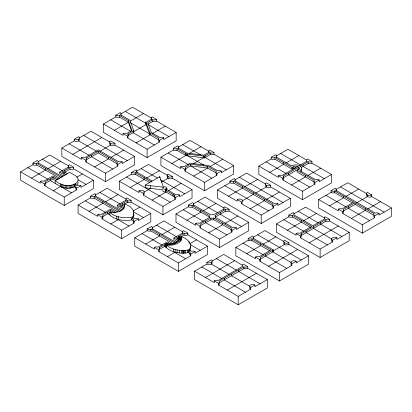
<?xml version="1.0" encoding="UTF-8"?>
<svg xmlns="http://www.w3.org/2000/svg" width="412" height="412" viewBox="0 0 412 412"><rect width="100%" height="100%" fill="white"/><g stroke="black" fill="none" stroke-linecap="round" stroke-linejoin="round"><path stroke-width="0.62" d="M133.637 217.454L133.787 215.115M190.329 250.182L190.21 246.68M179.962 242.117L180.25 240.902L179.859 236.297L178.926 236.215L179.086 239.429M133.117 220.672L131.732 219.884L131.732 218.206L132.613 218.046L132.613 217.036C134.806 214.055 133.761 209.821 131.031 207.56A18.504 10.686 0 0 0 124.434 203.919L124.434 206.603L122.287 205.367L120.628 206.324M132.613 218.046L132.896 217.536L134.709 218.602A3.085 1.782 0 0 1 138.432 218.885L138.432 220.564L150.792 213.426L150.792 221.821L121.705 238.615L78.079 213.426L78.079 205.032L90.439 197.894A3.085 1.782 0 0 0 94.163 198.177L117.858 211.876M168.668 244.064L167.195 243.214L159.253 247.782A3.085 1.782 0 0 1 158.759 249.93L158.759 251.614L178.396 262.944L190.756 255.811L190.756 254.132A3.085 1.782 0 0 1 190.267 251.979L188.418 250.934L189.299 250.774L189.299 249.765C191.492 246.783 190.447 242.55 187.718 240.289A18.504 10.686 0 0 0 181.12 236.648L181.435 240.505M189.299 250.774L189.582 249.255M166.757 188.444L166.757 189.453L165.598 190.123L174.832 195.437A3.085 1.782 0 0 0 175.321 197.585L175.321 199.264L162.961 206.402L143.33 195.067L143.33 193.388A3.085 1.782 0 0 0 143.33 190.869A3.085 1.782 0 0 0 138.962 190.869L138.962 192.548L119.331 181.213L119.331 189.608L162.961 214.796L192.043 198.007L192.043 189.608L172.412 178.272A3.085 1.782 0 0 1 168.353 178.427A3.085 1.782 0 0 1 167.56 176.125M75.674 183.489L75.674 184.499L74.515 185.173L76.102 186.07A3.085 1.782 0 0 0 76.591 188.217L76.591 189.896L64.226 197.034L44.594 185.699L44.594 184.02A3.085 1.782 0 0 0 45.088 181.867L53.03 177.304L57.361 179.802M66.378 174.595L62.047 172.098L69.958 167.509A3.085 1.782 0 0 0 73.681 167.226L73.681 168.905L93.313 180.24L93.313 188.639L64.226 205.428L20.6 180.24L20.6 171.845L32.96 164.707A3.085 1.782 0 0 0 36.683 164.991L59.647 178.267M176.171 132.407L156.539 121.071L156.539 119.392A3.085 1.782 0 0 1 152.811 119.676L147.666 122.663L151.302 132.489L160.083 137.577A3.085 1.782 0 0 1 163.806 137.86L163.806 139.539L176.171 132.407L176.171 140.801L147.084 157.595L103.458 132.407L103.458 124.007L115.818 116.869A3.085 1.782 0 0 0 119.542 117.152L128.323 122.246L131.531 130.913M73.681 168.905A3.085 1.782 0 0 1 69.958 169.188L63.154 173.138M147.666 124.342L152.811 121.355A3.085 1.782 0 0 0 156.539 121.071M124.439 208.117L119.526 205.279L127.437 200.696A3.085 1.782 0 0 0 131.16 200.412L131.16 202.091L150.792 213.426M173.298 150.056L173.298 148.377A3.085 1.782 0 0 0 177.021 148.66L186.147 153.949L204.512 156.215L210.29 152.857A3.085 1.782 0 0 0 214.013 152.574L214.013 154.253L233.65 165.588L233.65 173.988L204.563 190.777L160.932 165.588L160.932 157.193L173.298 150.056A3.085 1.782 0 0 0 177.021 150.339L186.147 155.628L204.512 157.894L210.29 154.536A3.085 1.782 0 0 0 214.013 154.253M131.16 202.091A3.085 1.782 0 0 1 127.437 202.374L122.287 205.367L122.287 203.688M179.153 239.707L176.212 238.007L184.123 233.424A3.085 1.782 0 0 0 187.846 233.141L187.846 234.819L207.478 246.155L207.478 254.549L178.396 271.343L134.765 246.155L134.765 237.76L147.125 230.622A3.085 1.782 0 0 0 150.849 230.905L172.798 243.595M248.704 222.32L236.339 229.458L236.339 227.774A3.085 1.782 0 0 0 232.615 227.496L215.172 217.16A3.085 1.782 0 0 0 215.219 215.795L215.013 215.574L225.343 209.59A3.085 1.782 0 0 0 229.072 209.306L229.072 210.985L248.704 222.32L248.704 230.715L219.617 247.509L175.991 222.32L175.991 213.921L188.351 206.788A3.085 1.782 0 0 0 192.074 207.071L209.677 217.253M300.425 166.263L308.202 161.751A3.085 1.782 0 0 0 311.925 161.468L311.925 163.147L331.557 174.482L331.557 182.877L302.475 199.671L258.844 174.482L258.844 166.088L271.204 158.95A3.085 1.782 0 0 0 274.928 159.233L292.103 169.167L293.267 168.493A3.559 2.055 0 0 1 295.785 167.895M180.003 237.497L184.123 235.103A3.085 1.782 0 0 0 187.846 234.819M229.072 210.985A3.085 1.782 0 0 1 225.343 211.268L215.528 216.954M311.925 163.147A3.085 1.782 0 0 1 308.202 163.43L301.476 167.334M267.29 279.594L254.93 286.731L254.93 285.053A3.085 1.782 0 0 0 250.568 285.053A3.085 1.782 0 0 0 250.568 287.571L250.568 289.25L238.203 296.388L218.571 285.053L218.571 283.374A3.085 1.782 0 0 0 219.06 281.226L243.935 266.863A3.085 1.782 0 0 0 247.658 266.579L247.658 268.258L267.29 279.594L267.29 287.993L238.203 304.782L194.577 279.594L194.577 271.199L206.937 264.061A3.085 1.782 0 0 0 210.661 264.344A3.085 1.782 0 0 0 212.098 262.341M349.201 232.306L336.841 239.439L336.841 237.76A3.085 1.782 0 0 0 332.479 237.76A3.085 1.782 0 0 0 332.479 240.278L332.479 241.957L320.119 249.095L300.487 237.76L300.487 236.081A3.085 1.782 0 0 0 300.976 233.934L325.846 219.575A3.085 1.782 0 0 0 329.569 219.292L329.569 220.971L349.201 232.306L349.201 240.701L320.119 257.495L276.488 232.306L276.488 223.907L288.853 216.769A3.085 1.782 0 0 0 292.577 217.052L310.596 227.481M247.658 268.258A3.085 1.782 0 0 1 243.935 268.542L219.581 282.606M329.569 220.971A3.085 1.782 0 0 1 325.846 221.254L301.491 235.314M32.96 164.707L32.96 163.028L37.322 160.51A3.085 1.782 0 0 1 37.816 162.658L62.449 176.861M109.772 143.371A3.085 1.782 0 0 0 111.209 145.374A3.085 1.782 0 0 0 114.933 145.091L134.564 156.426L134.564 164.821L105.482 181.615L61.852 156.426L61.852 148.026L74.217 140.889L74.217 139.21L78.579 136.691A3.085 1.782 0 0 1 78.579 139.21L78.579 140.889L96.542 151.261M115.818 116.869L115.818 115.19L120.18 112.672A3.085 1.782 0 0 1 120.67 114.824L129.832 120.093L133.756 130.697L133.756 132.376L128.462 135.414M38.342 161.602L49.687 155.051L68.773 166.072M79.089 138.077L90.939 131.237L110.025 142.253M120.69 114.057L132.54 107.218L151.631 118.234M31.508 178.144L45.469 170.084L45.469 168.4L36.683 163.312A3.085 1.782 0 0 1 32.96 163.028M47.746 168.766L60.595 161.35M72.759 154.325L101.846 137.531M114.361 130.305L128.323 122.246L128.323 120.567L119.542 115.473A3.085 1.782 0 0 1 115.818 115.19M130.043 121.252L143.448 113.511M63.561 175.991L59.719 173.776L59.719 172.098L68.83 166.86A3.085 1.782 0 0 1 69.319 164.707L73.681 167.226M133.756 130.697L127.941 134.034A3.085 1.782 0 0 1 127.452 136.181L127.452 137.86L147.084 149.196L159.444 142.058A3.085 1.782 0 0 1 158.955 139.91L149.793 134.642L145.869 124.038L145.869 122.359L151.683 119.022A3.085 1.782 0 0 1 152.172 116.869L156.539 119.392M91.521 155.082L98.21 151.219L117.353 162.251A3.085 1.782 0 0 0 117.842 164.398L117.842 166.077L105.482 173.215L85.85 161.88L85.85 160.201A3.085 1.782 0 0 0 86.34 158.053L91.521 155.082L91.521 156.761L112.754 169.018M99.905 151.245L110.57 145.091L110.57 143.407A3.085 1.782 0 0 1 110.57 140.889L114.933 143.407L114.933 145.091M55.738 180.544L53.03 178.983L45.088 183.546A3.085 1.782 0 0 1 44.594 185.699M117.842 166.077A3.085 1.782 0 0 1 117.353 163.93L98.21 152.898L86.855 159.434M55.141 180.703L69.68 172.309L75.133 175.455A10.285 5.938 0 0 1 76.158 183.165C69.726 187.692 60.863 185.307 55.141 180.703L55.141 183.392M53.323 190.735L60.595 186.538C64.833 188.778 70.174 188.851 74.515 186.852L76.102 187.748A3.085 1.782 0 0 0 76.591 189.896M76.694 177.242L82.405 173.941M94.575 166.917L108.536 158.857L108.536 157.178M110.813 157.544L123.662 150.128M136.176 142.897L150.138 134.837L150.138 133.158L145.869 122.359M152.414 133.524L165.263 126.108M76.591 188.217L80.953 185.699L80.953 187.378L93.313 180.24M117.842 164.398L122.204 161.88L122.204 163.559L134.564 156.426M159.444 142.058L159.444 140.379L163.806 137.86M90.439 197.894L90.439 196.215L94.801 193.697A3.085 1.782 0 0 1 95.29 195.844L121.231 210.8M119.331 181.213L131.691 174.075L131.691 172.396L136.058 169.878A3.085 1.782 0 0 1 136.547 172.025L151.977 180.914M173.298 148.377L177.66 145.858A3.085 1.782 0 0 1 178.149 148.006L186.966 153.079L203.981 155.18L209.162 152.208A3.085 1.782 0 0 1 209.651 150.056L214.013 152.574M95.311 195.082L107.166 188.238L126.252 199.259M136.563 171.263L148.418 164.419L167.504 175.44M178.169 147.244L190.02 140.399L209.105 151.42M88.987 211.325L102.949 203.265L102.949 201.586L94.163 196.498A3.085 1.782 0 0 1 90.439 196.215M105.225 201.952L118.069 194.536M130.238 187.512L144.2 179.447L149.71 182.629M146.476 178.133L159.326 170.717M171.84 163.492L185.802 155.432L185.802 153.748M189.196 153.47L200.927 146.698M145.225 185.081L159.768 176.681L163.404 187.177L145.225 185.081L145.225 187.764L162.792 189.793M122.21 209.852L117.199 206.963L117.199 205.279L126.309 200.041A3.085 1.782 0 0 1 126.798 197.894L131.16 200.412M131.732 218.206L133.576 219.251A3.085 1.782 0 0 0 134.07 221.404L134.07 223.083L121.705 230.22L102.073 218.885L102.073 217.206A3.085 1.782 0 0 0 102.562 215.054L110.509 210.486L114.33 212.695M143.834 192.255L150.545 188.382L150.545 185.694M161.365 182.135L168.05 178.272L168.05 176.594A3.085 1.782 0 0 1 168.05 174.075L172.412 176.594L172.412 178.272M193.115 163.801L203.554 157.775L203.554 156.097M111.6 212.798L110.509 212.165L102.562 216.733M110.802 223.922L118.471 219.493L118.471 216.805M133.133 211.026L139.884 207.128M152.054 200.103L166.015 192.043L166.015 190.365M168.292 190.73L181.136 183.309M193.655 176.084L207.617 168.024L215.883 172.777M209.893 166.711L222.743 159.295M134.07 221.404L138.432 218.885M175.321 197.585L179.683 195.067L179.683 196.745L192.043 189.608M216.923 173.565A3.085 1.782 0 0 1 216.434 171.418L207.617 166.345L190.602 164.244L185.421 167.215A3.085 1.782 0 0 1 184.931 169.368L184.931 171.047L204.563 182.382L216.923 175.244L216.923 173.565L221.285 171.047L221.285 172.726L233.65 165.588M188.351 206.788L188.351 205.109L192.713 202.586A3.085 1.782 0 0 1 193.202 204.738L210.846 214.904L211.227 214.781A3.085 1.782 0 0 1 213.586 214.812L224.216 208.935A3.085 1.782 0 0 1 224.705 206.788L229.072 209.306M229.953 182.768L229.953 181.089L234.315 178.571A3.085 1.782 0 0 1 234.804 180.719L274.263 203.477L274.825 203.322A3.085 1.782 0 0 1 277.42 203.518L277.925 203.77L277.925 205.449L290.306 198.301L290.306 206.695L261.218 223.489L217.593 198.301L217.593 189.901L229.953 182.768A3.085 1.782 0 0 0 233.676 183.052L273.104 205.83M271.204 158.95L271.204 157.271L275.571 154.752A3.085 1.782 0 0 1 276.061 156.9L291.65 165.882A5.845 3.378 0 0 1 298.705 165.346L300.848 166.582A5.845 3.378 0 0 1 299.921 170.656L315.474 179.658A3.085 1.782 0 0 1 319.197 179.941L319.197 181.62L331.557 174.482M147.125 230.622L147.125 228.943L151.492 226.425A3.085 1.782 0 0 1 151.982 228.572L176.156 242.508M193.223 203.976L205.073 197.132L224.164 208.153M234.825 179.956L246.675 173.112L265.766 184.133M276.076 156.138L287.931 149.293L306.471 160M151.997 227.81L163.852 220.966L182.938 231.987M186.893 220.219L200.855 212.159L200.855 210.481L192.074 205.392A3.085 1.782 0 0 1 188.351 205.109M203.137 210.846L215.981 203.43M228.5 196.2L242.462 188.14L242.462 186.461L233.676 181.373A3.085 1.782 0 0 1 229.953 181.089M244.738 186.827L257.582 179.411M269.752 172.386L283.714 164.321L283.714 162.642L274.928 157.554A3.085 1.782 0 0 1 271.204 157.271M285.99 163.008L298.839 155.592M145.673 244.053L159.635 235.994L159.635 234.315L150.849 229.227A3.085 1.782 0 0 1 147.125 228.943M161.911 234.68L174.76 227.264M283.714 162.642L292.103 167.488L293.267 166.814A3.559 2.055 0 0 1 297.562 166.489L298.865 167.241A3.559 2.055 0 0 1 298.303 169.723L297.14 170.393L297.14 172.072L314.346 181.991M177.098 241.545L173.885 239.691L173.885 238.007L182.995 232.77A3.085 1.782 0 0 1 183.484 230.622L187.846 233.141M297.644 166.525L282.199 175.46A3.085 1.782 0 0 0 278.476 175.744L278.476 177.423L258.844 166.088M299.261 165.588L307.074 161.097A3.085 1.782 0 0 1 307.563 158.95L311.925 161.468M205.655 220.976L211.104 218.072A3.085 1.782 0 0 0 213.468 218.102L213.849 217.979L231.487 228.145A3.085 1.782 0 0 0 231.977 230.298L231.977 231.977L219.617 239.109L199.985 227.774L199.985 226.095A3.085 1.782 0 0 0 200.474 223.948L205.655 220.976L205.655 222.655L226.888 234.912M297.14 170.393L314.346 180.307A3.085 1.782 0 0 0 314.835 182.459L314.835 184.138L302.475 191.276L282.838 179.941L282.838 178.262A3.085 1.782 0 0 0 283.332 176.109L298.808 167.195L298.865 168.92A3.559 2.055 0 0 1 299.22 169.414M242.096 200.943L253.365 194.438L253.365 192.759M255.646 193.12L266.312 186.966L266.312 185.287A3.085 1.782 0 0 1 266.312 182.768L270.674 185.287L270.674 186.966L290.306 198.301M231.977 231.977A3.085 1.782 0 0 1 231.487 229.824L213.849 219.658L213.468 219.781A3.085 1.782 0 0 1 211.104 219.75L200.994 225.328M298.808 168.874L283.847 177.495M166.093 245.531L159.768 249.162M177.32 239.053L178.978 238.095L178.978 236.416M208.709 232.816L222.671 224.756L222.671 223.072M224.947 223.438L237.796 216.022M250.311 208.796L264.272 200.737L264.272 199.058M266.554 199.418L279.398 192.002M291.567 184.978L305.529 176.918L305.529 175.239M307.805 175.6L320.649 168.184M167.488 256.65L175.157 252.221L175.157 249.533M189.819 243.755L196.57 239.856M190.756 254.132L195.118 251.614L195.118 253.292L207.478 246.155M231.977 230.298L236.339 227.774M217.593 189.901L237.224 201.236L237.224 199.557A3.085 1.782 0 0 1 241.587 199.557A3.085 1.782 0 0 1 241.587 202.076L241.587 203.76L261.218 215.09L273.583 207.957L273.583 206.278L277.925 203.77M314.835 182.459L319.197 179.941M206.937 264.061L206.937 262.382L211.299 259.864A3.085 1.782 0 0 1 211.299 262.382L211.299 264.061L229.268 274.433M283.75 242.725A3.085 1.782 0 0 0 285.186 244.728A3.085 1.782 0 0 0 288.91 244.445L308.542 255.78L308.542 264.174L279.46 280.969L235.829 255.78L235.829 247.38L248.194 240.248L248.194 238.569L252.556 236.045A3.085 1.782 0 0 1 253.045 238.198L273.352 249.899L273.352 251.583L260.832 258.788M288.853 216.769L288.853 215.09L293.215 212.571A3.085 1.782 0 0 1 293.704 214.724L312.847 225.755L324.718 218.921A3.085 1.782 0 0 1 325.207 216.769L329.569 219.292M331.047 192.409L331.047 190.73L335.409 188.212A3.085 1.782 0 0 1 335.898 190.359L375.317 213.117A3.085 1.782 0 0 1 379.04 213.401L379.04 215.079L391.4 207.942L391.4 216.336L362.313 233.13L318.687 207.942L318.687 199.547L331.047 192.409A3.085 1.782 0 0 0 334.771 192.692L352.25 202.802M211.809 261.249L223.665 254.405L242.205 265.112M253.066 237.43L264.916 230.591L284.002 241.612M293.72 213.957L305.575 207.118L324.661 218.133M335.919 189.597L347.774 182.753L366.86 193.774M205.485 277.497L234.567 260.703M246.737 253.679L260.698 245.619L269.391 250.64M262.974 244.306L275.824 236.885M287.396 230.205L301.357 222.145L301.357 220.466L292.577 215.373A3.085 1.782 0 0 1 288.853 215.09M303.634 220.827L316.483 213.411M329.595 205.84L343.557 197.781L343.557 196.102L334.771 191.013A3.085 1.782 0 0 1 331.047 190.73M345.833 196.467L358.677 189.051M308.542 255.78L296.182 262.913L296.182 261.234A3.085 1.782 0 0 0 291.82 261.234A3.085 1.782 0 0 0 291.82 263.757L291.82 265.436L279.46 272.569L259.828 261.234L259.828 259.555A3.085 1.782 0 0 0 260.317 257.407L273.352 249.899M348.351 206.597L355.041 202.735L374.184 213.766A3.085 1.782 0 0 0 374.678 215.919L374.678 217.598L362.313 224.736L342.681 213.401L342.681 211.722A3.085 1.782 0 0 0 343.17 209.569L348.351 206.597L348.351 208.276L369.585 220.538M272.77 251.243L284.548 244.445L284.548 242.766A3.085 1.782 0 0 1 284.548 240.248L288.91 242.766L288.91 244.445M356.741 202.766L367.406 196.606L367.406 194.928A3.085 1.782 0 0 1 367.406 192.409L371.768 194.928L371.768 196.606L391.4 207.942M373.632 215.131L355.041 204.414L343.17 211.248M227.3 290.089L256.382 273.3M268.552 266.276L297.639 249.481M309.211 242.797L338.298 226.008M351.405 218.437L365.367 210.377L365.367 208.699M367.648 209.059L380.492 201.643M250.568 287.571L254.93 285.053M291.82 263.757L296.182 261.234M332.479 240.278L336.841 237.76M374.678 215.919L379.04 213.401M185.421 168.894L190.602 165.923L207.617 168.024L207.617 166.345M165.887 191.734L165.392 191.853A2.055 1.19 0 0 1 162.874 190.395M132.613 217.036C127.195 218.185 121.452 217.943 116.205 216.12A18.504 10.686 0 0 1 109.891 212.314L109.891 215.002A18.504 10.686 0 0 0 116.205 218.808C121.164 220.523 126.582 220.858 131.732 219.884M190.756 255.811A3.085 1.782 0 0 1 190.267 253.658L188.418 252.613C183.268 253.586 177.855 253.251 172.891 251.536A18.504 10.686 0 0 1 166.577 247.73L166.577 245.042A18.504 10.686 0 0 0 172.891 248.848C178.138 250.671 183.881 250.913 189.299 249.765M109.891 212.314C115.334 213.231 125.918 211.33 124.434 203.919M166.577 245.042C172.025 245.959 182.604 244.058 181.12 236.648M165.835 243.775L165.974 246.999L165.835 243.775C170.728 244.718 180.523 242.951 178.926 236.215M165.974 244.311C171.155 245.315 181.507 243.368 179.859 236.297M165.598 189.113L165.598 191.801L174.389 196.864M150.138 133.158L158.955 138.231A3.085 1.782 0 0 0 159.444 140.379M340.503 186.95L384.128 212.139M280.66 153.491L300.806 165.124M324.285 178.679L303.057 166.422L303.057 164.743M343.557 196.102L353.882 202.065L342.042 208.92A3.085 1.782 0 0 0 338.319 209.203L338.319 210.882L318.687 199.547M325.959 195.35L346.106 206.978M266.116 161.89L286.263 173.519M309.747 187.079L288.513 174.817L288.513 173.138M338.319 209.203L342.681 211.722M278.476 175.744L282.838 178.262M125.269 111.415L145.961 123.358M148.212 124.656L168.899 136.604M182.748 144.597L200.721 154.974M226.379 169.785L205.145 157.528L205.145 155.849M239.408 177.309L283.034 202.498M298.303 211.315L318.45 222.944M341.929 236.503L320.701 224.241L320.701 222.562M242.462 186.461L273.104 204.151L272.904 204.347A3.085 1.782 0 0 0 273.583 206.278M301.357 220.466L311.683 226.425L299.848 233.28A3.085 1.782 0 0 0 296.12 233.563L296.12 235.242L276.488 223.907M130.146 122.627L149.479 133.787L149.479 132.108M203.734 165.109L187.625 155.813L187.625 154.129M331.933 239.125L313.429 228.444L313.429 226.765M110.725 119.81L130.872 131.443M154.356 144.998L133.122 132.741L133.122 131.062M168.204 152.996L188.351 164.625M211.835 178.185L190.602 165.923L190.602 164.244M224.864 185.704L268.49 210.893M283.76 219.709L303.907 231.343M327.391 244.898L306.157 232.641L306.157 230.962M103.458 124.007L123.09 135.342L123.09 133.663L127.452 136.181M160.932 157.193L180.569 168.529L180.569 166.85L184.931 169.368M237.224 199.557L241.587 202.076M296.12 233.563L300.487 236.081M257.644 234.788L301.275 259.977M83.667 135.435L127.298 160.623M141.146 168.616L157.564 178.097M160.289 179.673L184.772 193.805M197.801 201.329L217.948 212.958M241.432 226.518L220.199 214.261L220.199 212.582M166.757 189.453L175.96 194.783A3.085 1.782 0 0 1 179.683 195.067M248.194 238.569A3.085 1.782 0 0 0 251.917 238.847L271.024 249.899L259.189 256.753A3.085 1.782 0 0 0 255.461 257.037L255.461 258.715L235.829 247.38M291.274 262.599L272.77 251.917L272.77 250.238M131.691 172.396A3.085 1.782 0 0 0 135.419 172.68L151.364 181.908M200.855 210.481L209.523 215.723A3.085 1.782 0 0 0 209.471 217.088L209.682 217.309L199.346 223.294A3.085 1.782 0 0 0 195.623 223.577L195.623 225.256L175.991 213.921M243.101 243.183L263.247 254.817M286.731 268.372L265.498 256.115L265.498 254.436M69.123 143.829L89.27 155.458M126.602 177.016L170.233 202.204M183.258 209.723L203.404 221.357M255.461 257.037L259.828 259.555M61.852 148.026L81.483 159.362L81.483 157.683L85.85 160.201M138.962 190.869L143.33 193.388M195.623 223.577L199.985 226.095M247.658 266.579L243.296 264.061A3.085 1.782 0 0 0 242.807 266.214L217.933 280.572A3.085 1.782 0 0 0 214.209 280.855L214.209 282.534L194.577 271.199M216.393 258.607L236.534 270.236M260.018 283.796L238.785 271.534L238.785 269.855M42.415 159.248L62.557 170.882M67.516 173.746L64.808 172.18L64.808 170.501M77.863 179.714L86.041 184.437M99.895 192.435L120.036 204.069M133.158 211.639L143.52 217.624M156.581 225.163L176.727 236.792M180.049 238.713L181.12 239.331M190.39 244.687L200.206 250.352M59.719 172.098L65.204 175.265M117.199 205.279L123.878 209.142M173.885 238.007L178.705 240.793M250.022 286.417L231.513 275.731L231.513 274.052M45.469 168.4L61.285 177.531M102.949 201.586L120.067 211.474M159.635 234.315L174.992 243.183M58.514 179.127L53.03 175.96L43.955 181.218A3.085 1.782 0 0 0 40.232 181.501L40.232 183.18L20.6 171.845M116.076 212.36L110.509 209.142L101.434 214.4A3.085 1.782 0 0 0 97.711 214.683L97.711 216.367L78.079 205.032M170.944 244.038L167.195 241.87L158.12 247.128A3.085 1.782 0 0 0 154.397 247.411L154.397 249.09L134.765 237.76M201.849 267.002L221.996 278.63M245.475 292.19L224.246 279.933L224.246 278.255M27.872 167.648L48.019 179.277M71.497 192.837L50.269 180.574L50.269 178.896M85.351 200.829L105.498 212.463M109.891 215.002L107.748 213.761L107.748 212.082M128.977 226.018L116.817 218.999L116.817 216.31M142.037 233.558L162.184 245.192M166.577 247.73L164.434 246.489L164.434 244.81M185.668 258.746L173.504 251.727L173.504 249.039M214.209 280.855L218.571 283.374M40.232 181.501L44.594 184.02M97.711 214.683L102.073 217.206M154.397 247.411L158.759 249.93M248.194 240.248A3.085 1.782 0 0 0 251.917 240.531L260.698 245.619L260.698 243.94M131.691 174.075A3.085 1.782 0 0 0 135.419 174.358L144.2 179.447L144.2 177.768M189.582 250.264L191.395 251.33A3.085 1.782 0 0 1 195.118 251.614M75.674 184.499L77.229 185.415A3.085 1.782 0 0 1 80.953 185.699M133.756 132.376L133.55 131.819L146.075 124.589L146.075 122.91M128.323 120.567L131.958 130.388L126.814 133.38A3.085 1.782 0 0 0 123.09 133.663M362.313 224.736L362.313 233.13M355.041 202.735L355.041 204.414M334.771 191.013L334.771 192.692M325.846 219.575L325.846 221.254M320.119 249.095L320.119 257.495M308.202 161.751L308.202 163.43M302.475 191.276L302.475 199.671M300.976 233.934L300.976 235.051M293.267 166.814L293.267 168.493M292.577 215.373L292.577 217.052M292.103 167.488L292.103 169.167M283.332 176.109L283.332 177.232M279.46 272.569L279.46 280.969M274.928 157.554L274.928 159.233M261.218 215.09L261.218 223.489M251.917 238.847L251.917 240.531M243.935 266.863L243.935 268.542M238.203 296.388L238.203 304.782M233.676 181.373L233.676 183.052M225.343 209.59L225.343 211.268M219.617 239.109L219.617 247.509M213.849 217.979L213.849 219.658M210.841 217.979L210.841 219.658M210.29 152.857L210.29 154.536M204.512 156.215L204.512 157.894M204.563 182.382L204.563 190.777M192.074 205.392L192.074 207.071M188.902 241.597L188.902 242.673M188.418 249.93L188.418 252.613M187.367 250.12L187.367 252.808M186.147 153.949L186.147 155.628M185.374 250.357L185.374 253.045M184.566 250.398L184.566 253.086M184.123 233.424L184.123 235.103M183.35 250.46L183.35 253.148M183.237 250.46L183.237 253.148M182.645 250.455L182.645 253.143M181.316 250.439L181.316 253.128M179.302 250.29L179.302 252.973M178.396 262.944L178.396 271.343M177.067 249.966L177.067 252.649M177.021 148.66L177.021 150.339M174.832 195.437L174.832 196.555M173.066 194.433L173.066 196.117M167.195 243.214L167.195 244.337M162.961 206.402L162.961 214.796M159.768 176.681L159.768 177.757M159.253 247.782L159.253 248.9M152.811 119.676L152.811 121.355M150.849 229.227L150.849 230.905M149.793 132.963L149.793 134.642M147.084 149.196L147.084 157.595M135.419 172.68L135.419 174.358M133.812 213.195L133.812 215.878M127.941 134.034L127.941 135.151M127.437 200.696L127.437 202.374M121.705 230.22L121.705 238.615M119.542 115.473L119.542 117.152M110.509 210.486L110.509 212.165M105.482 173.215L105.482 181.615M98.21 151.219L98.21 152.898M94.163 196.498L94.163 198.177M86.34 158.053L86.34 159.171M74.515 184.164L74.515 186.852M74.124 184.365L74.124 187.048M73.006 184.792L73.006 187.481M71.801 185.137L71.801 187.826M70.524 185.39L70.524 188.073M69.958 167.509L69.958 169.188M69.206 185.539L69.206 188.227M67.862 185.591L67.862 188.279M66.523 185.539L66.523 188.227M65.204 185.39L65.204 188.073M64.226 197.034L64.226 205.428M63.927 185.137L63.927 187.826M62.722 184.792L62.722 187.481M61.604 184.365L61.604 187.048M60.595 183.85L60.595 186.538M53.03 177.304L53.03 178.983M36.683 163.312L36.683 164.991M68.413 167.648A3.085 1.782 0 0 1 68.521 167.184M38.12 162.987A3.085 1.782 0 0 1 38.228 163.451M126 200.371A3.085 1.782 0 0 1 126.309 199.938M95.29 195.741A3.085 1.782 0 0 1 95.599 196.174M134.07 223.083A3.085 1.782 0 0 1 133.272 221.362M102.871 217.165A3.085 1.782 0 0 1 102.073 218.885M175.321 199.264A3.085 1.782 0 0 1 174.523 197.544M122.204 161.88A3.085 1.782 0 0 0 118.481 161.597L98.21 149.875L85.212 157.399A3.085 1.782 0 0 0 81.483 157.683M86.752 160.623A3.085 1.782 0 0 1 85.85 161.88M172.412 176.594A3.085 1.782 0 0 1 168.05 176.594M114.933 143.407A3.085 1.782 0 0 1 110.57 143.407M136.547 171.928A3.085 1.782 0 0 1 136.856 172.355M144.128 193.346A3.085 1.782 0 0 1 143.33 195.067M151.271 119.81A3.085 1.782 0 0 1 151.374 119.351M120.979 115.149A3.085 1.782 0 0 1 121.082 115.612M128.353 136.604A3.085 1.782 0 0 1 127.452 137.86M223.804 209.723A3.085 1.782 0 0 1 223.907 209.265M314.835 184.138A3.085 1.782 0 0 1 314.037 182.418M209.296 217.85A3.085 1.782 0 0 1 209.523 217.402M215.219 217.474A3.085 1.782 0 0 1 215.414 217.927M193.511 205.068A3.085 1.782 0 0 1 193.614 205.526M273.583 207.957A3.085 1.782 0 0 1 272.904 206.031M270.674 185.287A3.085 1.782 0 0 1 266.312 185.287M270.674 186.966A3.085 1.782 0 0 1 266.95 187.249A3.085 1.782 0 0 1 265.513 185.245M276.37 157.23A3.085 1.782 0 0 1 276.473 157.688M283.641 178.221A3.085 1.782 0 0 1 282.838 179.941M306.662 161.89A3.085 1.782 0 0 1 306.765 161.427M235.113 181.048A3.085 1.782 0 0 1 235.221 181.507M200.886 226.518A3.085 1.782 0 0 1 199.985 227.774M219.369 283.332A3.085 1.782 0 0 1 218.571 285.053M260.626 259.514A3.085 1.782 0 0 1 259.828 261.234M371.768 194.928A3.085 1.782 0 0 1 367.406 194.928M371.768 196.606A3.085 1.782 0 0 1 367.71 196.761A3.085 1.782 0 0 1 366.912 194.459M250.568 289.25A3.085 1.782 0 0 1 249.77 287.53M253.045 238.095A3.085 1.782 0 0 1 253.354 238.527M335.898 190.256A3.085 1.782 0 0 1 336.316 191.147M374.678 217.598A3.085 1.782 0 0 1 373.88 215.878M291.82 265.436A3.085 1.782 0 0 1 291.021 263.716M288.91 242.766A3.085 1.782 0 0 1 284.548 242.766M343.479 211.68A3.085 1.782 0 0 1 342.681 213.401M211.299 262.382A3.085 1.782 0 0 1 206.937 262.382M78.115 181.888A10.285 5.938 0 0 1 76.931 185.137M79.377 139.168A3.085 1.782 0 0 1 77.94 141.172A3.085 1.782 0 0 1 74.217 140.889M78.579 139.21A3.085 1.782 0 0 1 74.217 139.21M182.578 233.558A3.085 1.782 0 0 1 182.686 233.099M152.291 228.902A3.085 1.782 0 0 1 152.394 229.36M159.665 250.352A3.085 1.782 0 0 1 158.759 251.614M178.149 147.908A3.085 1.782 0 0 1 178.458 148.335M208.853 152.533A3.085 1.782 0 0 1 209.162 152.105M185.73 169.327A3.085 1.782 0 0 1 184.931 171.047M180.569 166.85A3.085 1.782 0 0 1 184.293 166.566L190.071 163.209L208.436 165.475L217.562 170.764A3.085 1.782 0 0 1 221.285 171.047M216.923 175.244A3.085 1.782 0 0 1 216.125 173.524M242.493 202.498A3.085 1.782 0 0 1 241.587 203.76M332.479 241.957A3.085 1.782 0 0 1 331.99 239.81M301.388 236.503A3.085 1.782 0 0 1 300.487 237.76M301.429 169.075A5.845 3.378 0 0 1 300.848 171.639M166.845 188.325L165.392 189.165A2.055 1.19 0 0 1 162.807 188.119A2.055 1.19 0 0 1 165.037 186.837A2.055 1.19 0 0 1 166.845 188.325"/></g></svg>
